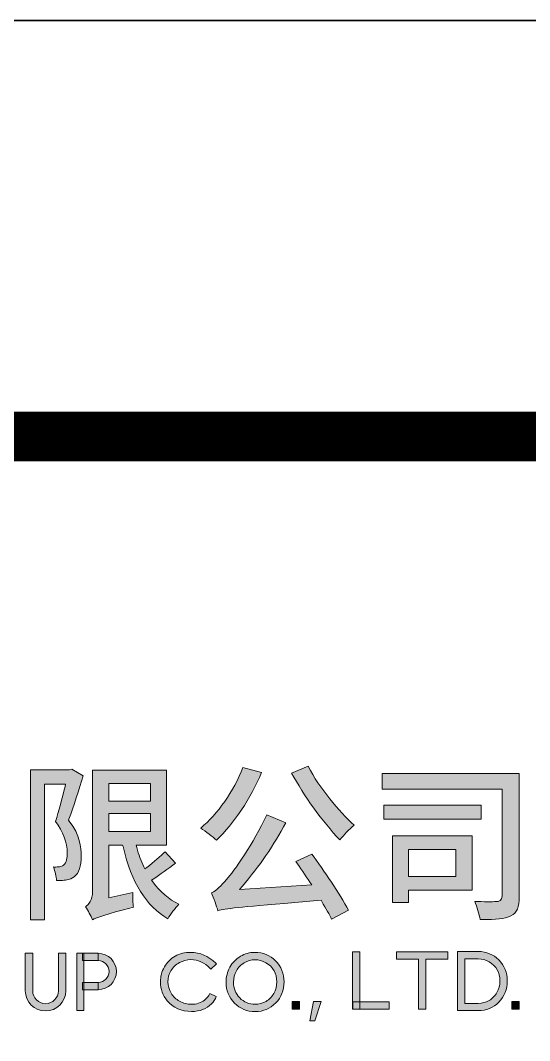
# Model space of a CAD drawing. Header units: millimetres. Extents: x 434053 to 1059003, y -2417481 to 936527.
# Drawn here: x 545119.4 to 545364.3, y -2314715.2 to -2314224.8 of the extents above; entities that cross this region are included whole.
import ezdxf

# ---------------------------------------------------------------- set-up
doc = ezdxf.new("R2010")
doc.units = ezdxf.units.MM
doc.header["$LTSCALE"] = 1000
doc.header["$MEASUREMENT"] = 0
for name, color, linetype in [('_U+56FE_U+5C42 1', 7, 'Continuous'), ('A-ANNO-TTLB', 7, 'Continuous'), ('PUB_TITLE', 4, 'Continuous'), ('图框层', 3, 'Continuous')]:
    doc.layers.add(name, color=color, linetype=linetype)

# ---------------------------------------------------------------- blocks, each defined once
blk = doc.blocks.new('asdfgafglogo2021h')
at = {"layer": '_U+56FE_U+5C42 1'}
h = blk.add_hatch(color=256, dxfattribs=at)
h.dxf.hatch_style = 2
edge = h.paths.add_edge_path()
edge.add_spline(control_points=[(397508.9, -17780.6), (397508.9, -17780.6), (397508.9, -17420.4), (397508.9, -17420.4), (397508.9, -17420.4), (397602.7, -17420.4), (397602.7, -17420.4), (397602.7, -17420.4), (397608.7, -17418.7), (397608.7, -17418.7), (397608.7, -17418.7), (397636, -17434.5), (397636, -17434.5), (397625.5, -17468.4), (397612.4, -17508.4), (397601.6, -17539.1), (397601.6, -17539.1), (397600.8, -17541.5), (397600.8, -17541.5), (397600.8, -17541.5), (397602.3, -17543.5), (397602.3, -17543.5), (397628.1, -17577.2), (397631.1, -17607.1), (397631.1, -17626.8), (397631.1, -17652.6), (397625.8, -17668.7), (397614.4, -17677.2), (397609.5, -17681.2), (397603, -17683.7), (397593.2, -17685.4), (397588.8, -17686.2), (397583.3, -17686.5), (397577.6, -17686.5), (397575.7, -17686.5), (397573.7, -17686.4), (397571.7, -17686.4), (397571, -17676.9), (397568.4, -17664.5), (397564, -17653.9), (397566.2, -17654), (397568.1, -17654), (397569.8, -17654), (397571.5, -17654), (397574.7, -17653.8), (397574.7, -17653.8), (397580.2, -17653.8), (397585, -17652.3), (397588.4, -17649.4), (397595.9, -17643.8), (397597.5, -17631), (397597.5, -17621.4), (397597.5, -17594.4), (397587.9, -17568.6), (397569.1, -17544.6), (397576.6, -17520.2), (397585.3, -17488.4), (397592, -17460.7), (397592, -17460.7), (397593.4, -17454.9), (397593.4, -17454.9), (397593.4, -17454.9), (397542.6, -17454.9), (397542.6, -17454.9), (397542.6, -17454.9), (397542.6, -17780.6), (397542.6, -17780.6), (397542.6, -17780.6), (397508.9, -17780.6), (397508.9, -17780.6)], knot_values=[0, 0, 0, 0, 1, 1, 1, 2, 2, 2, 3, 3, 3, 4, 4, 4, 5, 5, 5, 6, 6, 6, 7, 7, 7, 8, 8, 8, 9, 9, 9, 10, 10, 10, 11, 11, 11, 12, 12, 12, 13, 13, 13, 14, 14, 14, 15, 15, 15, 16, 16, 16, 17, 17, 17, 18, 18, 18, 19, 19, 19, 20, 20, 20, 21, 21, 21, 22, 22, 22, 23, 23, 23, 23], degree=3, periodic=0)
edge = h.paths.add_edge_path()
edge.add_spline(control_points=[(397658.1, -17780.5), (397654.1, -17771.1), (397647.2, -17758.2), (397641.3, -17749.9), (397648.4, -17744.1), (397658.3, -17732.6), (397658.3, -17712.9), (397658.3, -17712.9), (397658.3, -17420.8), (397658.3, -17420.8), (397658.3, -17420.8), (397836, -17420.8), (397836, -17420.8), (397836, -17420.8), (397836, -17601.4), (397836, -17601.4), (397836, -17601.4), (397762.9, -17601.4), (397762.9, -17601.4), (397762.9, -17601.4), (397764.6, -17607.3), (397764.6, -17607.3), (397769.3, -17624.1), (397774.8, -17639.1), (397781.4, -17653.2), (397781.4, -17653.2), (397783.9, -17658.5), (397783.9, -17658.5), (397783.9, -17658.5), (397788.5, -17655), (397788.5, -17655), (397806, -17641.7), (397821.8, -17628.2), (397832.7, -17617.1), (397832.7, -17617.1), (397857.8, -17644.4), (397857.8, -17644.4), (397839.5, -17658.7), (397820.2, -17672.5), (397804.2, -17682.8), (397804.2, -17682.8), (397800, -17685.5), (397800, -17685.5), (397800, -17685.5), (397803, -17689.6), (397803, -17689.6), (397820.4, -17713.2), (397841.4, -17731.3), (397865.7, -17743.5), (397856.4, -17753), (397845.9, -17766.9), (397839.3, -17778.4), (397786.8, -17747.7), (397752.4, -17692.4), (397731.5, -17605), (397731.5, -17605), (397730.6, -17601.4), (397730.6, -17601.4), (397730.6, -17601.4), (397697.4, -17601.4), (397697.4, -17601.4), (397697.4, -17601.4), (397697.4, -17728.2), (397697.4, -17728.2), (397697.4, -17728.2), (397754.8, -17715.4), (397754.8, -17715.4), (397754.7, -17727.5), (397755.4, -17741.4), (397756.4, -17750.7), (397688.3, -17768.3), (397668.5, -17775.2), (397658.1, -17780.5)], knot_values=[0, 0, 0, 0, 1, 1, 1, 2, 2, 2, 3, 3, 3, 4, 4, 4, 5, 5, 5, 6, 6, 6, 7, 7, 7, 8, 8, 8, 9, 9, 9, 10, 10, 10, 11, 11, 11, 12, 12, 12, 13, 13, 13, 14, 14, 14, 15, 15, 15, 16, 16, 16, 17, 17, 17, 18, 18, 18, 19, 19, 19, 20, 20, 20, 21, 21, 21, 22, 22, 22, 23, 23, 23, 24, 24, 24, 24], degree=3, periodic=0)
h.paths.add_polyline_path([(397697.4, -17568.2), (397797.8, -17568.2), (397797.8, -17525.7), (397697.4, -17525.7)])
h.paths.add_polyline_path([(397697.4, -17495.3), (397797.8, -17495.3), (397797.8, -17453.6), (397697.4, -17453.6)])
h = blk.add_hatch(color=256, dxfattribs=at)
h.dxf.hatch_style = 2
edge = h.paths.add_edge_path()
edge.add_spline(control_points=[(398233, -17779.6), (398227.6, -17768.3), (398220.1, -17754.8), (398209.2, -17736.5), (398209.2, -17736.5), (398207.7, -17734), (398207.7, -17734), (398207.7, -17734), (398144.4, -17739.4), (398144.4, -17739.4), (398008.6, -17750.8), (397978.2, -17753.3), (397959.7, -17759), (397956.4, -17747.9), (397949.7, -17729), (397943.9, -17716), (397957, -17710.6), (397967.3, -17699), (397980, -17683.6), (397997.6, -17665.6), (398045.9, -17596.7), (398076.9, -17528.2), (398076.9, -17528.2), (398122.9, -17547.9), (398122.9, -17547.9), (398095.1, -17599.8), (398058.2, -17653.5), (398018.7, -17699.9), (398018.7, -17699.9), (398011.5, -17708.3), (398011.5, -17708.3), (398011.5, -17708.3), (398185.1, -17696.7), (398185.1, -17696.7), (398185.1, -17696.7), (398180.6, -17690), (398180.6, -17690), (398169.3, -17673), (398157.6, -17655.7), (398146.9, -17640.3), (398146.9, -17640.3), (398185.1, -17622.7), (398185.1, -17622.7), (398214.9, -17662.5), (398252.7, -17718), (398273.8, -17757.7), (398273.8, -17757.7), (398233, -17779.6), (398233, -17779.6)], knot_values=[0, 0, 0, 0, 1, 1, 1, 2, 2, 2, 3, 3, 3, 4, 4, 4, 5, 5, 5, 6, 6, 6, 7, 7, 7, 8, 8, 8, 9, 9, 9, 10, 10, 10, 11, 11, 11, 12, 12, 12, 13, 13, 13, 14, 14, 14, 15, 15, 15, 16, 16, 16, 16], degree=3, periodic=0)
edge = h.paths.add_edge_path()
edge.add_spline(control_points=[(397956.4, -17589.4), (397946.7, -17581.2), (397930.5, -17568.6), (397918.2, -17560.2), (397959.7, -17526.4), (397997.2, -17472.6), (398019.8, -17414.4), (398019.8, -17414.4), (398064.4, -17427.1), (398064.4, -17427.1), (398039, -17488.3), (397998.1, -17549.7), (397956.4, -17589.4)], knot_values=[0, 0, 0, 0, 1, 1, 1, 2, 2, 2, 3, 3, 3, 4, 4, 4, 4], degree=3, periodic=0)
edge = h.paths.add_edge_path()
edge.add_spline(control_points=[(398252.8, -17588.6), (398211.4, -17545.4), (398165.7, -17482.1), (398136.9, -17428), (398136.9, -17428), (398176.9, -17411.8), (398176.9, -17411.8), (398203.4, -17464.5), (398251.3, -17520.6), (398287.2, -17553.3), (398275.8, -17562.5), (398262.1, -17577), (398252.8, -17588.6)], knot_values=[0, 0, 0, 0, 1, 1, 1, 2, 2, 2, 3, 3, 3, 4, 4, 4, 4], degree=3, periodic=0)
h = blk.add_hatch(color=256, dxfattribs=at)
h.dxf.hatch_style = 2
edge = h.paths.add_edge_path()
edge.add_spline(control_points=[(398590, -17780.2), (398587.9, -17767.6), (398582.7, -17750.1), (398577.2, -17736.6), (398587.7, -17737.2), (398598.6, -17737.4), (398607.8, -17737.4), (398617.2, -17737.4), (398624.7, -17737.2), (398628.3, -17737), (398628.3, -17737), (398628.4, -17737), (398628.4, -17737), (398634.6, -17737), (398643.1, -17735.5), (398643.1, -17723.2), (398643.1, -17723.2), (398643.1, -17466.5), (398643.1, -17466.5), (398643.1, -17466.5), (398354.3, -17466.5), (398354.3, -17466.5), (398354.3, -17466.5), (398354.3, -17429.1), (398354.3, -17429.1), (398354.3, -17429.1), (398684.2, -17429.1), (398684.2, -17429.1), (398684.2, -17429.1), (398684.2, -17723.6), (398684.2, -17723.6), (398684.2, -17751.8), (398679.1, -17763.8), (398664.1, -17771.1), (398649.3, -17778.7), (398626.5, -17780.2), (398596.8, -17780.2), (398596.8, -17780.2), (398590, -17780.2), (398590, -17780.2)], knot_values=[0, 0, 0, 0, 1, 1, 1, 2, 2, 2, 3, 3, 3, 4, 4, 4, 5, 5, 5, 6, 6, 6, 7, 7, 7, 8, 8, 8, 9, 9, 9, 10, 10, 10, 11, 11, 11, 12, 12, 12, 13, 13, 13, 13], degree=3, periodic=0)
h.paths.add_polyline_path([(398379.5, -17739.2), (398379.5, -17578.9), (398570.8, -17578.9), (398570.8, -17709.4), (398418.1, -17709.4), (398418.1, -17739.2)])
h.paths.add_polyline_path([(398418.1, -17676.6), (398531.8, -17676.6), (398531.8, -17611.7), (398418.1, -17611.7)])
h.paths.add_polyline_path([(398358.4, -17538.9), (398358.4, -17505.2), (398592.3, -17505.2), (398592.3, -17538.9)])
h = blk.add_hatch(color=256, dxfattribs=at)
h.dxf.hatch_style = 2
edge = h.paths.add_edge_path()
edge.add_spline(control_points=[(397576.1, -17951.4), (397576.1, -17968.5), (397562.3, -17982.4), (397545.2, -17982.4), (397528.2, -17982.4), (397514.3, -17968.5), (397514.3, -17951.4), (397514.3, -17951.4), (397514.3, -17861.2), (397514.3, -17861.2), (397514.3, -17861.2), (397496.6, -17861.2), (397496.6, -17861.2), (397496.6, -17861.2), (397496.6, -17951.4), (397496.6, -17951.4), (397496.6, -17978.2), (397518.4, -18000), (397545.2, -18000), (397572, -18000), (397593.8, -17978.2), (397593.8, -17951.4), (397593.8, -17951.4), (397593.8, -17861.2), (397593.8, -17861.2), (397593.8, -17861.2), (397576.1, -17861.2), (397576.1, -17861.2), (397576.1, -17861.2), (397576.1, -17951.4), (397576.1, -17951.4)], knot_values=[0, 0, 0, 0, 1, 1, 1, 2, 2, 2, 3, 3, 3, 4, 4, 4, 5, 5, 5, 6, 6, 6, 7, 7, 7, 8, 8, 8, 9, 9, 9, 10, 10, 10, 10], degree=3, periodic=0)
h = blk.add_hatch(color=256, dxfattribs=at)
h.dxf.hatch_style = 2
h.paths.add_polyline_path([(397637.6, -17999.1), (397620.1, -17999.1), (397620.1, -17861.4), (397637.6, -17861.4)])
h = blk.add_hatch(color=256, dxfattribs=at)
h.dxf.hatch_style = 2
h.paths.add_polyline_path([(397671.9, -17878.9), (397634.3, -17878.9), (397634.3, -17861.4), (397671.9, -17861.4)])
h = blk.add_hatch(color=256, dxfattribs=at)
h.dxf.hatch_style = 2
edge = h.paths.add_edge_path()
edge.add_spline(control_points=[(397671.9, -17948.8), (397671.9, -17948.8), (397671.9, -17931.3), (397671.9, -17931.3), (397686.3, -17931.3), (397698, -17919.5), (397698, -17905.1), (397698, -17890.7), (397686.3, -17878.9), (397671.9, -17878.9), (397671.9, -17878.9), (397671.9, -17861.4), (397671.9, -17861.4), (397696, -17861.4), (397715.6, -17881), (397715.6, -17905.1), (397715.6, -17929.2), (397696, -17948.8), (397671.9, -17948.8)], knot_values=[0, 0, 0, 0, 1, 1, 1, 2, 2, 2, 3, 3, 3, 4, 4, 4, 5, 5, 5, 6, 6, 6, 6], degree=3, periodic=0)
h = blk.add_hatch(color=256, dxfattribs=at)
h.dxf.hatch_style = 2
edge = h.paths.add_edge_path()
edge.add_spline(control_points=[(397939.9, -17958.1), (397937.1, -17964.2), (397933.1, -17969.5), (397927.7, -17973.7), (397919.1, -17980.5), (397908.5, -17983.9), (397896.3, -17983.9), (397885.9, -17983.9), (397876.2, -17981.4), (397867.4, -17976.6), (397859, -17971.9), (397852.1, -17965.3), (397847, -17956.9), (397841.9, -17948.4), (397839.4, -17939.5), (397839.4, -17929.7), (397839.4, -17920.6), (397841.8, -17911.8), (397846.6, -17903.5), (397851.4, -17895.3), (397858.2, -17888.6), (397867.1, -17883.8), (397875.6, -17879), (397884.9, -17876.6), (397894.5, -17876.6), (397911.5, -17876.6), (397927.2, -17883.8), (397941.3, -17897.8), (397941.3, -17897.8), (397942.9, -17899.5), (397942.9, -17899.5), (397942.9, -17899.5), (397956, -17886.6), (397956, -17886.6), (397956, -17886.6), (397954.3, -17884.9), (397954.3, -17884.9), (397936.6, -17867.7), (397916.3, -17859), (397894, -17859), (397880.3, -17859), (397867.8, -17862.1), (397856.9, -17868.3), (397845.9, -17874.5), (397837.2, -17883.2), (397830.9, -17894.2), (397824.6, -17905.2), (397821.5, -17917.2), (397821.5, -17930), (397821.5, -17947.2), (397827, -17962.5), (397837.9, -17975.6), (397852.1, -17992.5), (397871.7, -18001.1), (397896, -18001.1), (397916.2, -18001.1), (397932.5, -17994.9), (397944.5, -17982.5), (397949.3, -17977.5), (397952.9, -17971.7), (397955.8, -17965.3), (397955.8, -17965.3), (397939.9, -17958.1), (397939.9, -17958.1)], knot_values=[0, 0, 0, 0, 1, 1, 1, 2, 2, 2, 3, 3, 3, 4, 4, 4, 5, 5, 5, 6, 6, 6, 7, 7, 7, 8, 8, 8, 9, 9, 9, 10, 10, 10, 11, 11, 11, 12, 12, 12, 13, 13, 13, 14, 14, 14, 15, 15, 15, 16, 16, 16, 17, 17, 17, 18, 18, 18, 19, 19, 19, 20, 20, 20, 21, 21, 21, 21], degree=3, periodic=0)
h = blk.add_hatch(color=256, dxfattribs=at)
h.dxf.hatch_style = 2
edge = h.paths.add_edge_path()
edge.add_spline(control_points=[(398048.3, -17859.1), (398036, -17859.1), (398024.3, -17862.3), (398013.7, -17868.6), (398003, -17875), (397994.5, -17883.8), (397988.4, -17894.9), (397982.4, -17906), (397979.3, -17918), (397979.3, -17930.8), (397979.3, -17950.6), (397986.2, -17967.5), (397999.7, -17980.9), (398013.1, -17994.4), (398029.8, -18001.3), (398049.3, -18001.3), (398068.7, -18001.3), (398085.4, -17994.4), (398098.7, -17980.7), (398112, -17967), (398118.8, -17950), (398118.8, -17930.2), (398118.8, -17910), (398111.9, -17892.9), (398098.4, -17879.3), (398084.9, -17865.9), (398068.1, -17859.1), (398048.3, -17859.1)], knot_values=[0, 0, 0, 0, 1, 1, 1, 2, 2, 2, 3, 3, 3, 4, 4, 4, 5, 5, 5, 6, 6, 6, 7, 7, 7, 8, 8, 8, 9, 9, 9, 9], degree=3, periodic=0)
edge = h.paths.add_edge_path()
edge.add_spline(control_points=[(398094.2, -17957.6), (398089.6, -17965.8), (398083.3, -17972.3), (398075.3, -17976.9), (398067.2, -17981.5), (398058.4, -17983.8), (398048.9, -17983.8), (398034.4, -17983.8), (398022, -17978.7), (398012.1, -17968.4), (398002.2, -17958.2), (397997.2, -17945.5), (397997.2, -17930.8), (397997.2, -17920.8), (397999.5, -17911.6), (398004, -17903.4), (398008.6, -17895.2), (398014.8, -17888.8), (398023, -17883.9), (398031, -17879.2), (398039.7, -17876.7), (398048.9, -17876.7), (398058.1, -17876.7), (398066.9, -17879.2), (398075.1, -17883.9), (398092.6, -17894.2), (398101.1, -17909.3), (398101.1, -17930.2), (398101.1, -17940.1), (398098.8, -17949.3), (398094.2, -17957.6)], knot_values=[0, 0, 0, 0, 1, 1, 1, 2, 2, 2, 3, 3, 3, 4, 4, 4, 5, 5, 5, 6, 6, 6, 7, 7, 7, 8, 8, 8, 9, 9, 9, 10, 10, 10, 10], degree=3, periodic=0)
h = blk.add_hatch(color=256, dxfattribs=at)
h.dxf.hatch_style = 2
h.paths.add_polyline_path([(398283.3, -17995.6), (398300.9, -17995.6), (398300.9, -17857.8), (398283.3, -17857.8)])
h = blk.add_hatch(color=256, dxfattribs=at)
h.dxf.hatch_style = 2
h.paths.add_polyline_path([(398389, -17875.4), (398441.7, -17875.4), (398441.7, -17995.6), (398459.4, -17995.6), (398459.4, -17875.4), (398512.1, -17875.4), (398512.1, -17857.8), (398389, -17857.8)])
h = blk.add_hatch(color=256, dxfattribs=at)
h.dxf.hatch_style = 2
edge = h.paths.add_edge_path()
edge.add_spline(control_points=[(398585.6, -17857), (398585.6, -17857), (398535.9, -17857), (398535.9, -17857), (398535.9, -17857), (398535.9, -17999.1), (398535.9, -17999.1), (398535.9, -17999.1), (398585.3, -17999.1), (398585.3, -17999.1), (398585.3, -17999.1), (398585.8, -17999.1), (398585.8, -17999.1), (398605.3, -17999.1), (398621.9, -17992.2), (398635.3, -17978.5), (398648.6, -17964.8), (398655.3, -17947.8), (398655.3, -17928), (398655.3, -17907.8), (398648.5, -17890.7), (398634.9, -17877.1), (398621.7, -17864), (398605.1, -17857.2), (398585.6, -17857)], knot_values=[0, 0, 0, 0, 1, 1, 1, 2, 2, 2, 3, 3, 3, 4, 4, 4, 5, 5, 5, 6, 6, 6, 7, 7, 7, 8, 8, 8, 8], degree=3, periodic=0)
edge = h.paths.add_edge_path()
edge.add_spline(control_points=[(398630.7, -17955.4), (398626.2, -17963.6), (398619.8, -17970), (398611.8, -17974.6), (398603.8, -17979.3), (398595, -17981.6), (398585.6, -17981.6), (398585.6, -17981.6), (398553.3, -17981.6), (398553.3, -17981.6), (398553.3, -17981.6), (398553.3, -17874.5), (398553.3, -17874.5), (398553.3, -17874.5), (398583.3, -17874.5), (398583.3, -17874.5), (398583.3, -17874.5), (398583.3, -17874.6), (398583.3, -17874.6), (398583.3, -17874.6), (398585.6, -17874.6), (398585.6, -17874.6), (398594.7, -17874.6), (398603.5, -17877), (398611.6, -17881.7), (398629.1, -17892), (398637.6, -17907.1), (398637.6, -17928), (398637.6, -17937.9), (398635.3, -17947.2), (398630.7, -17955.4)], knot_values=[0, 0, 0, 0, 1, 1, 1, 2, 2, 2, 3, 3, 3, 4, 4, 4, 5, 5, 5, 6, 6, 6, 7, 7, 7, 8, 8, 8, 9, 9, 9, 10, 10, 10, 10], degree=3, periodic=0)
h = blk.add_hatch(color=256, dxfattribs=at)
h.dxf.hatch_style = 2
h.paths.add_polyline_path([(397671.9, -17948.8), (397634.3, -17948.8), (397634.3, -17931.3), (397671.9, -17931.3)])
h = blk.add_hatch(color=256, dxfattribs=at)
h.dxf.hatch_style = 2
h.paths.add_polyline_path([(398156.2, -17995.6), (398137.9, -17995.6), (398137.9, -17977.3), (398156.2, -17977.3)])
h = blk.add_hatch(color=256, dxfattribs=at)
h.dxf.hatch_style = 2
h.paths.add_polyline_path([(398192.5, -18023.9), (398180.5, -18023.9), (398189.5, -17977.3), (398207.7, -17977.3)])
h = blk.add_hatch(color=256, dxfattribs=at)
h.dxf.hatch_style = 2
h.paths.add_polyline_path([(398284.2, -17978), (398284.2, -17995.6), (398371.5, -17995.6), (398371.5, -17978)])
h = blk.add_hatch(color=256, dxfattribs=at)
h.dxf.hatch_style = 2
h.paths.add_polyline_path([(398684.3, -17995.6), (398666, -17995.6), (398666, -17977.3), (398684.3, -17977.3)])
at = {"layer": '_U+56FE_U+5C42 1', "lineweight": 0}
for p, q in [((397797.8, -17453.6), (397697.4, -17453.6)), ((397697.4, -17453.6), (397697.4, -17495.3)), ((397797.8, -17495.3), (397797.8, -17453.6)), ((397697.4, -17495.3), (397797.8, -17495.3)), ((398358.4, -17538.9), (398358.4, -17505.2)), ((398358.4, -17505.2), (398592.3, -17505.2)), ((398592.3, -17505.2), (398592.3, -17538.9)), ((397797.8, -17525.7), (397697.4, -17525.7)), ((397697.4, -17525.7), (397697.4, -17568.2)), ((397797.8, -17568.2), (397797.8, -17525.7)), ((398592.3, -17538.9), (398358.4, -17538.9)), ((397697.4, -17568.2), (397797.8, -17568.2)), ((398379.5, -17739.2), (398379.5, -17578.9)), ((398379.5, -17578.9), (398570.8, -17578.9)), ((398570.8, -17578.9), (398570.8, -17709.4)), ((398531.8, -17611.7), (398418.1, -17611.7)), ((398418.1, -17611.7), (398418.1, -17676.6)), ((398531.8, -17676.6), (398531.8, -17611.7)), ((398418.1, -17676.6), (398531.8, -17676.6)), ((398570.8, -17709.4), (398418.1, -17709.4)), ((398418.1, -17709.4), (398418.1, -17739.2)), ((398418.1, -17739.2), (398379.5, -17739.2))]:
    blk.add_line(p, q, dxfattribs=at)
for points in [[(397637.6, -17999.1), (397620.1, -17999.1), (397620.1, -17861.4), (397637.6, -17861.4), (397637.6, -17999.1)], [(397671.9, -17878.9), (397634.3, -17878.9), (397634.3, -17861.4), (397671.9, -17861.4), (397671.9, -17878.9)], [(398283.3, -17995.6), (398300.9, -17995.6), (398300.9, -17857.8), (398283.3, -17857.8), (398283.3, -17995.6)], [(398389, -17875.4), (398441.7, -17875.4), (398441.7, -17995.6), (398459.4, -17995.6), (398459.4, -17875.4), (398512.1, -17875.4), (398512.1, -17857.8), (398389, -17857.8), (398389, -17875.4)], [(397671.9, -17948.8), (397634.3, -17948.8), (397634.3, -17931.3), (397671.9, -17931.3), (397671.9, -17948.8)], [(398156.2, -17995.6), (398137.9, -17995.6), (398137.9, -17977.3), (398156.2, -17977.3), (398156.2, -17995.6)], [(398192.5, -18023.9), (398180.5, -18023.9), (398189.5, -17977.3), (398207.7, -17977.3), (398192.5, -18023.9)], [(398284.2, -17978), (398284.2, -17995.6), (398371.5, -17995.6), (398371.5, -17978), (398284.2, -17978)], [(398684.3, -17995.6), (398666, -17995.6), (398666, -17977.3), (398684.3, -17977.3), (398684.3, -17995.6)]]:
    blk.add_lwpolyline(points, dxfattribs=at)
for points in [[(397508.9, -17780.6), (397508.9, -17780.6), (397508.9, -17420.4), (397508.9, -17420.4)], [(397508.9, -17420.4), (397508.9, -17420.4), (397602.7, -17420.4), (397602.7, -17420.4)], [(397602.7, -17420.4), (397602.7, -17420.4), (397608.7, -17418.7), (397608.7, -17418.7)], [(397608.7, -17418.7), (397608.7, -17418.7), (397636, -17434.5), (397636, -17434.5)], [(397658.3, -17712.9), (397658.3, -17712.9), (397658.3, -17420.8), (397658.3, -17420.8)], [(397658.3, -17420.8), (397658.3, -17420.8), (397836, -17420.8), (397836, -17420.8)], [(397836, -17420.8), (397836, -17420.8), (397836, -17601.4), (397836, -17601.4)], [(397918.2, -17560.2), (397959.7, -17526.4), (397997.2, -17472.6), (398019.8, -17414.4)], [(398064.4, -17427.1), (398039, -17488.3), (397998.1, -17549.7), (397956.4, -17589.4)], [(398019.8, -17414.4), (398019.8, -17414.4), (398064.4, -17427.1), (398064.4, -17427.1)], [(398136.9, -17428), (398136.9, -17428), (398176.9, -17411.8), (398176.9, -17411.8)], [(398252.8, -17588.6), (398211.4, -17545.4), (398165.7, -17482.1), (398136.9, -17428)], [(398176.9, -17411.8), (398203.4, -17464.5), (398251.3, -17520.6), (398287.2, -17553.3)], [(398354.3, -17466.5), (398354.3, -17466.5), (398354.3, -17429.1), (398354.3, -17429.1)], [(398354.3, -17429.1), (398354.3, -17429.1), (398684.2, -17429.1), (398684.2, -17429.1)], [(398684.2, -17429.1), (398684.2, -17429.1), (398684.2, -17723.6), (398684.2, -17723.6)], [(397593.4, -17454.9), (397593.4, -17454.9), (397542.6, -17454.9), (397542.6, -17454.9)], [(397542.6, -17454.9), (397542.6, -17454.9), (397542.6, -17780.6), (397542.6, -17780.6)], [(397592, -17460.7), (397592, -17460.7), (397593.4, -17454.9), (397593.4, -17454.9)], [(397636, -17434.5), (397625.5, -17468.4), (397612.4, -17508.4), (397601.6, -17539.1)], [(397569.1, -17544.6), (397576.6, -17520.2), (397585.3, -17488.4), (397592, -17460.7)], [(398643.1, -17466.5), (398643.1, -17466.5), (398354.3, -17466.5), (398354.3, -17466.5)], [(398643.1, -17723.2), (398643.1, -17723.2), (398643.1, -17466.5), (398643.1, -17466.5)], [(397980, -17683.6), (397997.6, -17665.6), (398045.9, -17596.7), (398076.9, -17528.2)], [(398076.9, -17528.2), (398076.9, -17528.2), (398122.9, -17547.9), (398122.9, -17547.9)], [(397601.6, -17539.1), (397601.6, -17539.1), (397600.8, -17541.5), (397600.8, -17541.5)], [(397600.8, -17541.5), (397600.8, -17541.5), (397602.3, -17543.5), (397602.3, -17543.5)], [(398122.9, -17547.9), (398095.1, -17599.8), (398058.2, -17653.5), (398018.7, -17699.9)], [(398287.2, -17553.3), (398275.8, -17562.5), (398262.1, -17577), (398252.8, -17588.6)], [(397956.4, -17589.4), (397946.7, -17581.2), (397930.5, -17568.6), (397918.2, -17560.2)], [(397730.6, -17601.4), (397730.6, -17601.4), (397697.4, -17601.4), (397697.4, -17601.4)], [(397697.4, -17601.4), (397697.4, -17601.4), (397697.4, -17728.2), (397697.4, -17728.2)], [(397731.5, -17605), (397731.5, -17605), (397730.6, -17601.4), (397730.6, -17601.4)], [(397839.3, -17778.4), (397786.8, -17747.7), (397752.4, -17692.4), (397731.5, -17605)], [(397836, -17601.4), (397836, -17601.4), (397762.9, -17601.4), (397762.9, -17601.4)], [(397762.9, -17601.4), (397762.9, -17601.4), (397764.6, -17607.3), (397764.6, -17607.3)], [(397764.6, -17607.3), (397769.3, -17624.1), (397774.8, -17639.1), (397781.4, -17653.2)], [(397788.5, -17655), (397806, -17641.7), (397821.8, -17628.2), (397832.7, -17617.1)], [(397832.7, -17617.1), (397832.7, -17617.1), (397857.8, -17644.4), (397857.8, -17644.4)], [(398146.9, -17640.3), (398146.9, -17640.3), (398185.1, -17622.7), (398185.1, -17622.7)], [(398185.1, -17622.7), (398214.9, -17662.5), (398252.7, -17718), (398273.8, -17757.7)], [(397571.7, -17686.4), (397571, -17676.9), (397568.4, -17664.5), (397564, -17653.9)], [(397781.4, -17653.2), (397781.4, -17653.2), (397783.9, -17658.5), (397783.9, -17658.5)], [(397857.8, -17644.4), (397839.5, -17658.7), (397820.2, -17672.5), (397804.2, -17682.8)], [(398180.6, -17690), (398169.3, -17673), (398157.6, -17655.7), (398146.9, -17640.3)], [(397614.4, -17677.2), (397609.5, -17681.2), (397603, -17683.7), (397593.2, -17685.4)], [(397783.9, -17658.5), (397783.9, -17658.5), (397788.5, -17655), (397788.5, -17655)], [(397804.2, -17682.8), (397804.2, -17682.8), (397800, -17685.5), (397800, -17685.5)], [(397800, -17685.5), (397800, -17685.5), (397803, -17689.6), (397803, -17689.6)], [(397803, -17689.6), (397820.4, -17713.2), (397841.4, -17731.3), (397865.7, -17743.5)], [(397943.9, -17716), (397957, -17710.6), (397967.3, -17699), (397980, -17683.6)], [(398011.5, -17708.3), (398011.5, -17708.3), (398185.1, -17696.7), (398185.1, -17696.7)], [(398018.7, -17699.9), (398018.7, -17699.9), (398011.5, -17708.3), (398011.5, -17708.3)], [(398185.1, -17696.7), (398185.1, -17696.7), (398180.6, -17690), (398180.6, -17690)], [(397641.3, -17749.9), (397648.4, -17744.1), (397658.3, -17732.6), (397658.3, -17712.9)], [(397697.4, -17728.2), (397697.4, -17728.2), (397754.8, -17715.4), (397754.8, -17715.4)], [(397754.8, -17715.4), (397754.7, -17727.5), (397755.4, -17741.4), (397756.4, -17750.7)], [(397959.7, -17759), (397956.4, -17747.9), (397949.7, -17729), (397943.9, -17716)], [(398684.2, -17723.6), (398684.2, -17751.8), (398679.1, -17763.8), (398664.1, -17771.1)], [(397658.1, -17780.5), (397654.1, -17771.1), (397647.2, -17758.2), (397641.3, -17749.9)], [(397756.4, -17750.7), (397688.3, -17768.3), (397668.5, -17775.2), (397658.1, -17780.5)], [(397865.7, -17743.5), (397856.4, -17753), (397845.9, -17766.9), (397839.3, -17778.4)], [(398144.4, -17739.4), (398008.6, -17750.8), (397978.2, -17753.3), (397959.7, -17759)], [(398207.7, -17734), (398207.7, -17734), (398144.4, -17739.4), (398144.4, -17739.4)], [(398209.2, -17736.5), (398209.2, -17736.5), (398207.7, -17734), (398207.7, -17734)], [(398233, -17779.6), (398227.6, -17768.3), (398220.1, -17754.8), (398209.2, -17736.5)], [(398590, -17780.2), (398587.9, -17767.6), (398582.7, -17750.1), (398577.2, -17736.6)], [(398273.8, -17757.7), (398273.8, -17757.7), (398233, -17779.6), (398233, -17779.6)], [(398664.1, -17771.1), (398649.3, -17778.7), (398626.5, -17780.2), (398596.8, -17780.2)], [(397542.6, -17780.6), (397542.6, -17780.6), (397508.9, -17780.6), (397508.9, -17780.6)], [(398596.8, -17780.2), (398596.8, -17780.2), (398590, -17780.2), (398590, -17780.2)], [(397514.3, -17861.2), (397514.3, -17861.2), (397496.6, -17861.2), (397496.6, -17861.2)], [(397496.6, -17861.2), (397496.6, -17861.2), (397496.6, -17951.4), (397496.6, -17951.4)], [(397514.3, -17951.4), (397514.3, -17951.4), (397514.3, -17861.2), (397514.3, -17861.2)], [(397593.8, -17861.2), (397593.8, -17861.2), (397576.1, -17861.2), (397576.1, -17861.2)], [(397576.1, -17861.2), (397576.1, -17861.2), (397576.1, -17951.4), (397576.1, -17951.4)], [(397593.8, -17951.4), (397593.8, -17951.4), (397593.8, -17861.2), (397593.8, -17861.2)]]:
    blk.add_open_spline(points, degree=3, dxfattribs=at)
for points, knots in [([(397588.4, -17649.4), (397595.9, -17643.8), (397597.5, -17631), (397597.5, -17621.4), (397597.5, -17594.4), (397587.9, -17568.6), (397569.1, -17544.6)], [16, 16, 16, 16, 17, 17, 17, 18, 18, 18, 18]), ([(397602.3, -17543.5), (397628.1, -17577.2), (397631.1, -17607.1), (397631.1, -17626.8), (397631.1, -17652.6), (397625.8, -17668.7), (397614.4, -17677.2)], [7, 7, 7, 7, 8, 8, 8, 9, 9, 9, 9]), ([(397564, -17653.9), (397566.2, -17654), (397568.1, -17654), (397569.8, -17654), (397571.5, -17654), (397574.7, -17653.8), (397574.7, -17653.8), (397580.2, -17653.8), (397585, -17652.3), (397588.4, -17649.4)], [13, 13, 13, 13, 14, 14, 14, 15, 15, 15, 16, 16, 16, 16]), ([(397593.2, -17685.4), (397588.8, -17686.2), (397583.3, -17686.5), (397577.6, -17686.5), (397575.7, -17686.5), (397573.7, -17686.4), (397571.7, -17686.4)], [10, 10, 10, 10, 11, 11, 11, 12, 12, 12, 12]), ([(398628.3, -17737), (398628.3, -17737), (398628.4, -17737), (398628.4, -17737), (398634.6, -17737), (398643.1, -17735.5), (398643.1, -17723.2)], [3, 3, 3, 3, 4, 4, 4, 5, 5, 5, 5]), ([(398577.2, -17736.6), (398587.7, -17737.2), (398598.6, -17737.4), (398607.8, -17737.4), (398617.2, -17737.4), (398624.7, -17737.2), (398628.3, -17737)], [1, 1, 1, 1, 2, 2, 2, 3, 3, 3, 3]), ([(397671.9, -17948.8), (397671.9, -17948.8), (397671.9, -17931.3), (397671.9, -17931.3), (397686.3, -17931.3), (397698, -17919.5), (397698, -17905.1), (397698, -17890.7), (397686.3, -17878.9), (397671.9, -17878.9), (397671.9, -17878.9), (397671.9, -17861.4), (397671.9, -17861.4), (397696, -17861.4), (397715.6, -17881), (397715.6, -17905.1), (397715.6, -17929.2), (397696, -17948.8), (397671.9, -17948.8)], [0, 0, 0, 0, 1, 1, 1, 2, 2, 2, 3, 3, 3, 4, 4, 4, 5, 5, 5, 6, 6, 6, 6]), ([(397939.9, -17958.1), (397937.1, -17964.2), (397933.1, -17969.5), (397927.7, -17973.7), (397919.1, -17980.5), (397908.5, -17983.9), (397896.3, -17983.9), (397885.9, -17983.9), (397876.2, -17981.4), (397867.4, -17976.6), (397859, -17971.9), (397852.1, -17965.3), (397847, -17956.9), (397841.9, -17948.4), (397839.4, -17939.5), (397839.4, -17929.7), (397839.4, -17920.6), (397841.8, -17911.8), (397846.6, -17903.5), (397851.4, -17895.3), (397858.2, -17888.6), (397867.1, -17883.8), (397875.6, -17879), (397884.9, -17876.6), (397894.5, -17876.6), (397911.5, -17876.6), (397927.2, -17883.8), (397941.3, -17897.8), (397941.3, -17897.8), (397942.9, -17899.5), (397942.9, -17899.5), (397942.9, -17899.5), (397956, -17886.6), (397956, -17886.6), (397956, -17886.6), (397954.3, -17884.9), (397954.3, -17884.9), (397936.6, -17867.7), (397916.3, -17859), (397894, -17859), (397880.3, -17859), (397867.8, -17862.1), (397856.9, -17868.3), (397845.9, -17874.5), (397837.2, -17883.2), (397830.9, -17894.2), (397824.6, -17905.2), (397821.5, -17917.2), (397821.5, -17930), (397821.5, -17947.2), (397827, -17962.5), (397837.9, -17975.6), (397852.1, -17992.5), (397871.7, -18001.1), (397896, -18001.1), (397916.2, -18001.1), (397932.5, -17994.9), (397944.5, -17982.5), (397949.3, -17977.5), (397952.9, -17971.7), (397955.8, -17965.3), (397955.8, -17965.3), (397939.9, -17958.1), (397939.9, -17958.1)], [0, 0, 0, 0, 1, 1, 1, 2, 2, 2, 3, 3, 3, 4, 4, 4, 5, 5, 5, 6, 6, 6, 7, 7, 7, 8, 8, 8, 9, 9, 9, 10, 10, 10, 11, 11, 11, 12, 12, 12, 13, 13, 13, 14, 14, 14, 15, 15, 15, 16, 16, 16, 17, 17, 17, 18, 18, 18, 19, 19, 19, 20, 20, 20, 21, 21, 21, 21]), ([(398048.3, -17859.1), (398036, -17859.1), (398024.3, -17862.3), (398013.7, -17868.6), (398003, -17875), (397994.5, -17883.8), (397988.4, -17894.9), (397982.4, -17906), (397979.3, -17918), (397979.3, -17930.8), (397979.3, -17950.6), (397986.2, -17967.5), (397999.7, -17980.9), (398013.1, -17994.4), (398029.8, -18001.3), (398049.3, -18001.3), (398068.7, -18001.3), (398085.4, -17994.4), (398098.7, -17980.7), (398112, -17967), (398118.8, -17950), (398118.8, -17930.2), (398118.8, -17910), (398111.9, -17892.9), (398098.4, -17879.3), (398084.9, -17865.9), (398068.1, -17859.1), (398048.3, -17859.1)], [0, 0, 0, 0, 1, 1, 1, 2, 2, 2, 3, 3, 3, 4, 4, 4, 5, 5, 5, 6, 6, 6, 7, 7, 7, 8, 8, 8, 9, 9, 9, 9]), ([(398585.6, -17857), (398585.6, -17857), (398535.9, -17857), (398535.9, -17857), (398535.9, -17857), (398535.9, -17999.1), (398535.9, -17999.1), (398535.9, -17999.1), (398585.3, -17999.1), (398585.3, -17999.1), (398585.3, -17999.1), (398585.8, -17999.1), (398585.8, -17999.1), (398605.3, -17999.1), (398621.9, -17992.2), (398635.3, -17978.5), (398648.6, -17964.8), (398655.3, -17947.8), (398655.3, -17928), (398655.3, -17907.8), (398648.5, -17890.7), (398634.9, -17877.1), (398621.7, -17864), (398605.1, -17857.2), (398585.6, -17857)], [0, 0, 0, 0, 1, 1, 1, 2, 2, 2, 3, 3, 3, 4, 4, 4, 5, 5, 5, 6, 6, 6, 7, 7, 7, 8, 8, 8, 8]), ([(398630.7, -17955.4), (398626.2, -17963.6), (398619.8, -17970), (398611.8, -17974.6), (398603.8, -17979.3), (398595, -17981.6), (398585.6, -17981.6), (398585.6, -17981.6), (398553.3, -17981.6), (398553.3, -17981.6), (398553.3, -17981.6), (398553.3, -17874.5), (398553.3, -17874.5), (398553.3, -17874.5), (398583.3, -17874.5), (398583.3, -17874.5), (398583.3, -17874.5), (398583.3, -17874.6), (398583.3, -17874.6), (398583.3, -17874.6), (398585.6, -17874.6), (398585.6, -17874.6), (398594.7, -17874.6), (398603.5, -17877), (398611.6, -17881.7), (398629.1, -17892), (398637.6, -17907.1), (398637.6, -17928), (398637.6, -17937.9), (398635.3, -17947.2), (398630.7, -17955.4)], [0, 0, 0, 0, 1, 1, 1, 2, 2, 2, 3, 3, 3, 4, 4, 4, 5, 5, 5, 6, 6, 6, 7, 7, 7, 8, 8, 8, 9, 9, 9, 10, 10, 10, 10]), ([(398094.2, -17957.6), (398089.6, -17965.8), (398083.3, -17972.3), (398075.3, -17976.9), (398067.2, -17981.5), (398058.4, -17983.8), (398048.9, -17983.8), (398034.4, -17983.8), (398022, -17978.7), (398012.1, -17968.4), (398002.2, -17958.2), (397997.2, -17945.5), (397997.2, -17930.8), (397997.2, -17920.8), (397999.5, -17911.6), (398004, -17903.4), (398008.6, -17895.2), (398014.8, -17888.8), (398023, -17883.9), (398031, -17879.2), (398039.7, -17876.7), (398048.9, -17876.7), (398058.1, -17876.7), (398066.9, -17879.2), (398075.1, -17883.9), (398092.6, -17894.2), (398101.1, -17909.3), (398101.1, -17930.2), (398101.1, -17940.1), (398098.8, -17949.3), (398094.2, -17957.6)], [0, 0, 0, 0, 1, 1, 1, 2, 2, 2, 3, 3, 3, 4, 4, 4, 5, 5, 5, 6, 6, 6, 7, 7, 7, 8, 8, 8, 9, 9, 9, 10, 10, 10, 10]), ([(397496.6, -17951.4), (397496.6, -17978.2), (397518.4, -18000), (397545.2, -18000), (397572, -18000), (397593.8, -17978.2), (397593.8, -17951.4)], [5, 5, 5, 5, 6, 6, 6, 7, 7, 7, 7]), ([(397576.1, -17951.4), (397576.1, -17968.5), (397562.3, -17982.4), (397545.2, -17982.4), (397528.2, -17982.4), (397514.3, -17968.5), (397514.3, -17951.4)], [0, 0, 0, 0, 1, 1, 1, 2, 2, 2, 2])]:
    blk.add_open_spline(points, degree=3, knots=knots, dxfattribs=at)
blk = doc.blocks.new('asdfgafg21GZ_LABEL3')
at = {"xscale": 0.01, "yscale": 0.01, "zscale": 0.01}
blk.add_blockref('asdfgafglogo2021h', (-3989.925, 166.192), dxfattribs=at)
blk = doc.blocks.new('asdfdfsdh')
at = {"layer": 'A-ANNO-TTLB'}
blk.add_lwpolyline([(0, 42050), (29700, 42050), (29700, 0), (0, 0)], close=True, dxfattribs=at)
at = {"layer": 'A-ANNO-TTLB', "const_width": 60}
blk.add_lwpolyline([(500, 40800), (500, 500), (29200, 500), (29200, 40800)], close=True, dxfattribs=at)
at = {"layer": '图框层', "xscale": 50.00000001002963, "yscale": 50.00000001002963, "zscale": 50.00000001002963, "rotation": 270}
blk.add_blockref('asdfgafg21GZ_LABEL3', (29200, 500), dxfattribs=at)

msp = doc.modelspace()

# ---------------------------------------------------------------- linework, layer by layer
at = {"layer": 'PUB_TITLE'}
msp.add_lwpolyline([(528800.94, -2326104.77), (545620.94, -2326104.77), (545620.94, -2314224.77), (528800.94, -2314224.77)], close=True, dxfattribs=at)

# ---------------------------------------------------------------- block references
at = {"xscale": 0.4, "yscale": 0.4, "zscale": 0.4, "rotation": 90}
msp.add_blockref('asdfdfsdh', (545620.94, -2326104.77), dxfattribs=at)

doc.saveas('drawing.dxf')
